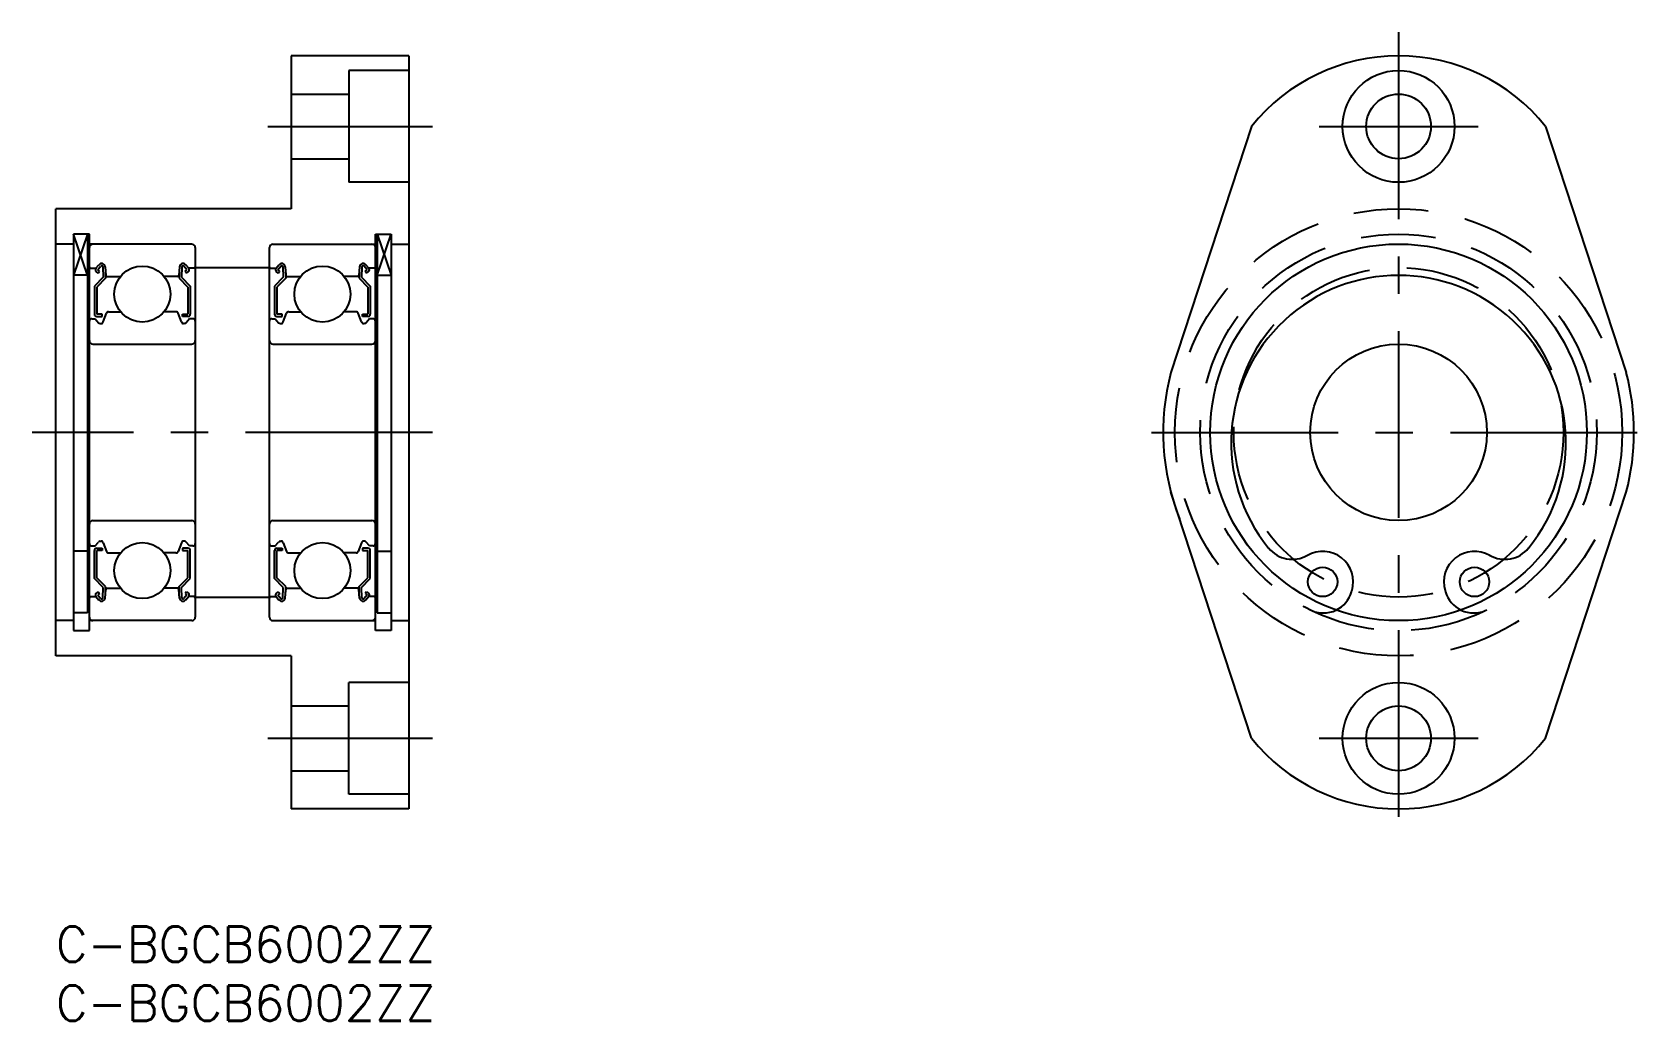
# Model space of a CAD drawing. Extents: x -2 to 135, y -8 to 76.
import ezdxf

# ---------------------------------------------------------------- set-up
doc = ezdxf.new("R2010")
doc.units = 0
doc.header["$LTSCALE"] = 0.5
doc.linetypes.add('CENTER', pattern=[50.8, 31.75, -6.35, 6.35, -6.35])
doc.linetypes.add('DASHED', pattern=[19.05, 12.7, -6.35])
for name, color, linetype in [('MSM_CENTER', 1, 'CENTER'), ('MSM_CONTINUOUS', 7, 'CONTINUOUS'), ('MSM_DASHED', 4, 'DASHED'), ('MSM_NARROW', 5, 'CONTINUOUS'), ('MSM_PART_NUMBER', 7, 'CONTINUOUS')]:
    doc.layers.add(name, color=color, linetype=linetype)
doc.styles.get("Standard").update_dxf_attribs({"font": 'txt.shx', "height": 3, "bigfont": 'bigfont.shx'})

# ---------------------------------------------------------------- blocks, each defined once
blk = doc.blocks.new('*U30')
at = {"layer": 'MSM_PART_NUMBER'}
blk.add_text('C-BGCB6002ZZ', height=3, dxfattribs=at).set_placement((0, -3))
blk = doc.blocks.new('*U31')
at = {"layer": 'MSM_PART_NUMBER'}
blk.add_text('C-BGCB6002ZZ', height=3, dxfattribs=at).set_placement((0, -8))

msp = doc.modelspace()

# ---------------------------------------------------------------- linework, layer by layer
at = {"layer": 'MSM_CENTER'}
for p, q in [((114.08, 76), (114.08, 8)), ((18, 68), (32, 68)), ((107.33, 68), (120.83, 68)), ((32, 42), (-2, 42)), ((93.08, 42), (135.08, 42)), ((18, 16), (32, 16)), ((107.33, 16), (120.83, 16))]:
    msp.add_line(p, q, dxfattribs=at)
at = {"layer": 'MSM_CONTINUOUS'}
for p, q in [((20, 74), (20, 61)), ((30, 74), (20, 74)), ((30, 72.75), (24.9, 72.75)), ((24.9, 72.75), (24.9, 63.25)), ((30, 74), (30, 10)), ((20, 70.75), (24.9, 70.75)), ((101.59, 68), (94.74, 47.09)), ((126.57, 68), (133.42, 47.09)), ((20, 65.25), (24.9, 65.25)), ((30, 63.25), (24.9, 63.25)), ((0, 23), (0, 61)), ((20, 61), (0, 61)), ((1.5, 58), (0, 58)), ((2.85, 58.85), (1.5, 58.85)), ((1.5, 58.85), (1.5, 25.15)), ((2.7, 58.85), (2.7, 26.65)), ((2.85, 25.15), (2.85, 58.85)), ((11.55, 58), (2.85, 58)), ((11.85, 57.7), (11.85, 26.3)), ((18.15, 26.3), (18.15, 57.7)), ((18.45, 58), (27.15, 58)), ((27.15, 25.15), (27.15, 58.85)), ((27.15, 58.85), (28.5, 58.85)), ((27.3, 58.85), (27.3, 26.65)), ((28.5, 58.85), (28.5, 25.15)), ((28.5, 58), (30, 58)), ((3.41, 55.95), (3.66, 56.25)), ((11.29, 55.95), (11.04, 56.25)), ((18.71, 55.95), (18.96, 56.25)), ((26.59, 55.95), (26.34, 56.25)), ((2.7, 55.35, -1.3), (1.5, 55.35, -1.3)), ((2.95, 55.95), (3.41, 55.95)), ((4.03, 55.18), (3.28, 54.43)), ((3.59, 55.54), (3.43, 55.67)), ((4.23, 55.1), (3.48, 54.35)), ((3.56, 55.82), (3.81, 56.12)), ((3.72, 55.69), (3.56, 55.82)), ((3.59, 55.54), (3.72, 55.69)), ((3.99, 56.06), (4.03, 55.18)), ((4.19, 56.08), (4.25, 55.34)), ((4.23, 55.57), (4.23, 55.1)), ((4.35, 55.25), (5.5, 55.25)), ((10.35, 55.25), (9.2, 55.25)), ((10.51, 56.08), (10.45, 55.34)), ((10.47, 55.57), (10.47, 55.1)), ((10.47, 55.1), (11.22, 54.35)), ((10.71, 56.06), (10.67, 55.18)), ((10.67, 55.18), (11.42, 54.43)), ((11.14, 55.82), (10.89, 56.12)), ((10.98, 55.69), (11.14, 55.82)), ((11.11, 55.54), (10.98, 55.69)), ((11.11, 55.54), (11.27, 55.67)), ((11.75, 55.95), (11.29, 55.95)), ((11.85, 56), (18.15, 56)), ((18.25, 55.95), (18.71, 55.95)), ((19.33, 55.18), (18.58, 54.43)), ((18.89, 55.54), (18.73, 55.67)), ((19.53, 55.1), (18.78, 54.35)), ((18.86, 55.82), (19.11, 56.12)), ((19.02, 55.69), (18.86, 55.82)), ((18.89, 55.54), (19.02, 55.69)), ((19.29, 56.06), (19.33, 55.18)), ((19.49, 56.08), (19.55, 55.34)), ((19.53, 55.57), (19.53, 55.1)), ((19.65, 55.25), (20.8, 55.25)), ((25.65, 55.25), (24.5, 55.25)), ((25.81, 56.08), (25.75, 55.34)), ((25.77, 55.57), (25.77, 55.1)), ((25.77, 55.1), (26.52, 54.35)), ((26.01, 56.06), (25.97, 55.18)), ((25.97, 55.18), (26.72, 54.43)), ((26.44, 55.82), (26.19, 56.12)), ((26.28, 55.69), (26.44, 55.82)), ((26.41, 55.54), (26.28, 55.69)), ((26.41, 55.54), (26.57, 55.67)), ((27.05, 55.95), (26.59, 55.95)), ((27.3, 55.35, -1.3), (28.5, 55.35, -1.3)), ((3.28, 54.43), (3.28, 52.05)), ((3.48, 54.35), (3.48, 52.05)), ((11.22, 54.35), (11.22, 52.05)), ((11.42, 54.43), (11.42, 52.05)), ((18.58, 54.43), (18.58, 52.05)), ((18.78, 54.35), (18.78, 52.05)), ((26.52, 54.35), (26.52, 52.05)), ((26.72, 54.43), (26.72, 52.05)), ((4.03, 51.38), (4.3, 52.12)), ((4.49, 52.25), (5.5, 52.25)), ((10.21, 52.25), (9.2, 52.25)), ((10.67, 51.38), (10.4, 52.12)), ((19.33, 51.38), (19.6, 52.12)), ((19.79, 52.25), (20.8, 52.25)), ((25.51, 52.25), (24.5, 52.25)), ((25.97, 51.38), (25.7, 52.12)), ((3.05, 51.65), (3.35, 51.65)), ((3.35, 51.65), (3.63, 51.32)), ((3.93, 52.05), (3.48, 52.05)), ((3.48, 51.85), (3.93, 51.85)), ((3.78, 51.25), (3.84, 51.25)), ((3.93, 51.85), (3.93, 52.05)), ((10.77, 52.05), (11.22, 52.05)), ((10.77, 51.85), (10.77, 52.05)), ((11.22, 51.85), (10.77, 51.85)), ((10.92, 51.25), (10.86, 51.25)), ((11.35, 51.65), (11.07, 51.32)), ((11.65, 51.65), (11.35, 51.65)), ((18.35, 51.65), (18.65, 51.65)), ((18.65, 51.65), (18.93, 51.32)), ((19.23, 52.05), (18.78, 52.05)), ((18.78, 51.85), (19.23, 51.85)), ((19.08, 51.25), (19.14, 51.25)), ((19.23, 51.85), (19.23, 52.05)), ((26.07, 52.05), (26.52, 52.05)), ((26.07, 51.85), (26.07, 52.05)), ((26.52, 51.85), (26.07, 51.85)), ((26.22, 51.25), (26.16, 51.25)), ((26.65, 51.65), (26.37, 51.32)), ((26.95, 51.65), (26.65, 51.65)), ((3.15, 49.5), (11.55, 49.5)), ((18.45, 49.5), (26.85, 49.5)), ((101.59, 16), (94.74, 36.91)), ((126.57, 16), (133.42, 36.91)), ((3.15, 34.5), (11.55, 34.5)), ((18.45, 34.5), (26.85, 34.5)), ((2.7, 31.89, -1.3), (1.5, 31.89, -1.3)), ((3.05, 32.35), (3.35, 32.35)), ((3.28, 29.57), (3.28, 31.95)), ((3.35, 32.35), (3.63, 32.68)), ((3.48, 32.15), (3.93, 32.15)), ((3.48, 29.65), (3.48, 31.95)), ((3.93, 31.95), (3.48, 31.95)), ((3.78, 32.75), (3.84, 32.75)), ((3.93, 32.15), (3.93, 31.95)), ((4.03, 32.62), (4.3, 31.88)), ((4.49, 31.75), (5.5, 31.75)), ((10.21, 31.75), (9.2, 31.75)), ((10.67, 32.62), (10.4, 31.88)), ((11.22, 32.15), (10.77, 32.15)), ((10.77, 32.15), (10.77, 31.95)), ((10.77, 31.95), (11.22, 31.95)), ((10.92, 32.75), (10.86, 32.75)), ((11.35, 32.35), (11.07, 32.68)), ((11.22, 29.65), (11.22, 31.95)), ((11.65, 32.35), (11.35, 32.35)), ((11.42, 29.57), (11.42, 31.95)), ((18.35, 32.35), (18.65, 32.35)), ((18.58, 29.57), (18.58, 31.95)), ((18.65, 32.35), (18.93, 32.68)), ((18.78, 32.15), (19.23, 32.15)), ((18.78, 29.65), (18.78, 31.95)), ((19.23, 31.95), (18.78, 31.95)), ((19.08, 32.75), (19.14, 32.75)), ((19.23, 32.15), (19.23, 31.95)), ((19.33, 32.62), (19.6, 31.88)), ((19.79, 31.75), (20.8, 31.75)), ((25.51, 31.75), (24.5, 31.75)), ((25.97, 32.62), (25.7, 31.88)), ((26.52, 32.15), (26.07, 32.15)), ((26.07, 32.15), (26.07, 31.95)), ((26.07, 31.95), (26.52, 31.95)), ((26.22, 32.75), (26.16, 32.75)), ((26.65, 32.35), (26.37, 32.68)), ((26.52, 29.65), (26.52, 31.95)), ((26.95, 32.35), (26.65, 32.35)), ((26.72, 29.57), (26.72, 31.95)), ((27.3, 31.89, -1.3), (28.5, 31.89, -1.3)), ((4.03, 28.82), (3.28, 29.57)), ((4.23, 28.9), (3.48, 29.65)), ((3.99, 27.94), (4.03, 28.82)), ((4.23, 28.43), (4.23, 28.9)), ((10.47, 28.9), (11.22, 29.65)), ((10.47, 28.43), (10.47, 28.9)), ((10.67, 28.82), (11.42, 29.57)), ((10.71, 27.94), (10.67, 28.82)), ((19.33, 28.82), (18.58, 29.57)), ((19.53, 28.9), (18.78, 29.65)), ((19.29, 27.94), (19.33, 28.82)), ((19.53, 28.43), (19.53, 28.9)), ((25.77, 28.9), (26.52, 29.65)), ((25.77, 28.43), (25.77, 28.9)), ((25.97, 28.82), (26.72, 29.57)), ((26.01, 27.94), (25.97, 28.82)), ((2.95, 28.05), (3.41, 28.05)), ((3.41, 28.05), (3.66, 27.75)), ((3.59, 28.46), (3.43, 28.33)), ((3.72, 28.31), (3.56, 28.18)), ((3.56, 28.18), (3.81, 27.88)), ((3.59, 28.46), (3.72, 28.31)), ((4.19, 27.92), (4.25, 28.66)), ((4.35, 28.75), (5.5, 28.75)), ((10.35, 28.75), (9.2, 28.75)), ((10.51, 27.92), (10.45, 28.66)), ((11.14, 28.18), (10.89, 27.88)), ((11.11, 28.46), (10.98, 28.31)), ((10.98, 28.31), (11.14, 28.18)), ((11.29, 28.05), (11.04, 27.75)), ((11.11, 28.46), (11.27, 28.33)), ((11.75, 28.05), (11.29, 28.05)), ((11.85, 28), (18.15, 28)), ((18.25, 28.05), (18.71, 28.05)), ((18.71, 28.05), (18.96, 27.75)), ((18.89, 28.46), (18.73, 28.33)), ((19.02, 28.31), (18.86, 28.18)), ((18.86, 28.18), (19.11, 27.88)), ((18.89, 28.46), (19.02, 28.31)), ((19.49, 27.92), (19.55, 28.66)), ((19.65, 28.75), (20.8, 28.75)), ((25.65, 28.75), (24.5, 28.75)), ((25.81, 27.92), (25.75, 28.66)), ((26.44, 28.18), (26.19, 27.88)), ((26.41, 28.46), (26.28, 28.31)), ((26.28, 28.31), (26.44, 28.18)), ((26.59, 28.05), (26.34, 27.75)), ((26.41, 28.46), (26.57, 28.33)), ((27.05, 28.05), (26.59, 28.05)), ((110.09, 28.44), (110.12, 28.56)), ((118.03, 28.56), (118.07, 28.44)), ((2.7, 26.65, -1.3), (1.5, 26.65, -1.3)), ((27.3, 26.65, -1.3), (28.5, 26.65, -1.3)), ((1.5, 26), (0, 26)), ((1.5, 25.15), (2.85, 25.15)), ((11.55, 26), (2.85, 26)), ((18.45, 26), (27.15, 26)), ((28.5, 25.15), (27.15, 25.15)), ((28.5, 26), (30, 26)), ((20, 23), (0, 23)), ((20, 23), (20, 10)), ((30, 20.75), (24.9, 20.75)), ((24.9, 11.25), (24.9, 20.75)), ((20, 18.75), (24.9, 18.75)), ((20, 13.25), (24.9, 13.25)), ((30, 11.25), (24.9, 11.25)), ((30, 10), (20, 10))]:
    msp.add_line(p, q, dxfattribs=at)
for centre, radius in [((114.08, 68), 4.75), ((114.08, 68), 2.75), ((114.08, 42), 16), ((7.35, 53.75), 2.38), ((22.65, 53.75), 2.38), ((114.08, 42), 7.5), ((7.35, 30.25), 2.38), ((22.65, 30.25), 2.38), ((107.63, 29.29), 1.25), ((120.53, 29.29), 1.25), ((114.08, 16), 4.75), ((114.08, 16), 2.75)]:
    msp.add_circle(centre, radius, dxfattribs=at)
for centre, radius, start, end in [((114.08, 58), 16, 38.6822, 141.3178), ((3.15, 57.7), 0.3, 90, 180), ((11.55, 57.7), 0.3, 0, 90), ((11.55, 57.7), 0.3, 0, 90), ((18.45, 57.7), 0.3, 90, 180), ((18.45, 57.7), 0.3, 90, 180), ((26.85, 57.7), 0.3, 0, 90), ((3.89, 56.05), 0.3, 4.9968, 140.0002), ((10.81, 56.05), 0.3, 39.9998, 175.0032), ((19.19, 56.05), 0.3, 4.9968, 140.0002), ((26.11, 56.05), 0.3, 39.9998, 175.0032), ((2.95, 56.05), 0.1, 180, 270), ((3.56, 55.82), 0.2, 140.0002, 230.0848), ((3.89, 56.06), 0.1, 2.8198, 140.0033), ((4.35, 55.35), 0.1, 184.9968, 269.9995), ((10.35, 55.35), 0.1, 270.0005, 355.0032), ((10.81, 56.06), 0.1, 39.9967, 177.1802), ((11.14, 55.82), 0.2, 309.9152, 39.9998), ((11.75, 56.05), 0.1, 270, 0), ((18.25, 56.05), 0.1, 180, 270), ((18.86, 55.82), 0.2, 140.0002, 230.0848), ((19.19, 56.06), 0.1, 2.8198, 140.0033), ((19.65, 55.35), 0.1, 184.9968, 269.9995), ((25.65, 55.35), 0.1, 270.0005, 355.0032), ((26.11, 56.06), 0.1, 39.9967, 177.1802), ((26.44, 55.82), 0.2, 309.9152, 39.9998), ((27.05, 56.05), 0.1, 270, 0), ((114.08, 41.12), 14.22, 320.9849, 219.0151), ((4.49, 52.05), 0.2, 90, 159.9919), ((10.21, 52.05), 0.2, 20.0081, 90), ((19.79, 52.05), 0.2, 90, 159.9919), ((25.51, 52.05), 0.2, 20.0081, 90), ((3.05, 51.45), 0.2, 90, 180), ((3.48, 52.05), 0.2, 180, 270), ((3.78, 51.45), 0.2, 219.9962, 270), ((3.84, 51.45), 0.2, 270, 339.9919), ((10.86, 51.45), 0.2, 200.0081, 270), ((10.92, 51.45), 0.2, 270, 320.0038), ((11.22, 52.05), 0.2, 270, 0), ((11.65, 51.45), 0.2, 0, 90), ((18.35, 51.45), 0.2, 90, 180), ((18.78, 52.05), 0.2, 180, 270), ((19.08, 51.45), 0.2, 219.9962, 270), ((19.14, 51.45), 0.2, 270, 339.9919), ((26.16, 51.45), 0.2, 200.0081, 270), ((26.22, 51.45), 0.2, 270, 320.0038), ((26.52, 52.05), 0.2, 270, 0), ((26.95, 51.45), 0.2, 0, 90), ((3.15, 49.8), 0.3, 180, 270), ((11.55, 49.8), 0.3, 270, 0), ((18.45, 49.8), 0.3, 180, 270), ((26.85, 49.8), 0.3, 270, 0), ((114.08, 42), 20, 165.2529, 201.5374), ((114.08, 42), 20, 345.2529, 14.7471), ((3.15, 34.2), 0.3, 90, 180), ((11.55, 34.2), 0.3, 0, 90), ((18.45, 34.2), 0.3, 90, 180), ((26.85, 34.2), 0.3, 0, 90), ((3.05, 32.55), 0.2, 180, 270), ((3.48, 31.95), 0.2, 90, 180), ((3.78, 32.55), 0.2, 90, 140.0038), ((3.84, 32.55), 0.2, 20.0081, 90), ((4.49, 31.95), 0.2, 200.0081, 270), ((10.21, 31.95), 0.2, 270, 339.9919), ((10.86, 32.55), 0.2, 90, 159.9919), ((10.92, 32.55), 0.2, 39.9962, 90), ((11.22, 31.95), 0.2, 0, 90), ((11.65, 32.55), 0.2, 270, 0), ((18.35, 32.55), 0.2, 180, 270), ((18.78, 31.95), 0.2, 90, 180), ((19.08, 32.55), 0.2, 90, 140.0038), ((19.14, 32.55), 0.2, 20.0081, 90), ((19.79, 31.95), 0.2, 200.0081, 270), ((25.51, 31.95), 0.2, 270, 339.9919), ((26.16, 32.55), 0.2, 90, 159.9919), ((26.22, 32.55), 0.2, 39.9962, 90), ((26.52, 31.95), 0.2, 0, 90), ((26.95, 32.55), 0.2, 270, 0), ((105.05, 33.81), 2.6, 219.0151, 299.7762), ((107.63, 29.29), 2.6, 343.6002, 119.7762), ((120.53, 29.29), 2.6, 60.2238, 196.3998), ((123.11, 33.81), 2.6, 240.2238, 320.9849), ((2.95, 27.95), 0.1, 90, 180), ((3.56, 28.18), 0.2, 129.9152, 219.9998), ((3.89, 27.95), 0.3, 219.9998, 355.0032), ((3.89, 27.94), 0.1, 219.9967, 357.1802), ((4.35, 28.65), 0.1, 90.0005, 175.0032), ((10.35, 28.65), 0.1, 4.9968, 89.9995), ((10.81, 27.95), 0.3, 184.9968, 320.0002), ((10.81, 27.94), 0.1, 182.8198, 320.0033), ((11.14, 28.18), 0.2, 320.0002, 50.0848), ((11.75, 27.95), 0.1, 0, 90), ((18.25, 27.95), 0.1, 90, 180), ((18.86, 28.18), 0.2, 129.9152, 219.9998), ((19.19, 27.95), 0.3, 219.9998, 355.0032), ((19.19, 27.94), 0.1, 219.9967, 357.1802), ((19.65, 28.65), 0.1, 90.0005, 175.0032), ((25.65, 28.65), 0.1, 4.9968, 89.9995), ((26.11, 27.95), 0.3, 184.9968, 320.0002), ((26.11, 27.94), 0.1, 182.8198, 320.0033), ((26.44, 28.18), 0.2, 320.0002, 50.0848), ((27.05, 27.95), 0.1, 0, 90), ((107.69, 29.15), 2.5, 295.9172, 343.6002), ((120.47, 29.15), 2.5, 196.3998, 244.0828), ((3.15, 26.3), 0.3, 180, 270), ((11.55, 26.3), 0.3, 270, 0), ((11.55, 26.3), 0.3, 270, 0), ((18.45, 26.3), 0.3, 180, 270), ((18.45, 26.3), 0.3, 180, 270), ((26.85, 26.3), 0.3, 270, 0), ((114.08, 26), 16, 218.6822, 321.3178)]:
    msp.add_arc(centre, radius, start, end, dxfattribs=at)
at = {"layer": 'MSM_DASHED'}
for radius in [19, 16.85, 14]:
    msp.add_circle((114.08, 42), radius, dxfattribs=at)
for centre, start, end in [((107.69, 29.15), 243.5672, 295.9172), ((120.47, 29.15), 244.0828, 296.4328)]:
    msp.add_arc(centre, 2.5, start, end, dxfattribs=at)
at = {"layer": 'MSM_NARROW'}
for p, q in [((2.7, 58.85), (1.5, 55.35, -1.3)), ((2.7, 55.35, -1.3), (1.5, 58.85)), ((27.3, 58.85), (28.5, 55.35, -1.3)), ((27.3, 55.35, -1.3), (28.5, 58.85))]:
    msp.add_line(p, q, dxfattribs=at)

# ---------------------------------------------------------------- block references
at = {"layer": 'MSM_CONTINUOUS'}
for name in ['*U30', '*U31']:
    msp.add_blockref(name, (0, 0), dxfattribs=at)

doc.saveas('drawing.dxf')
